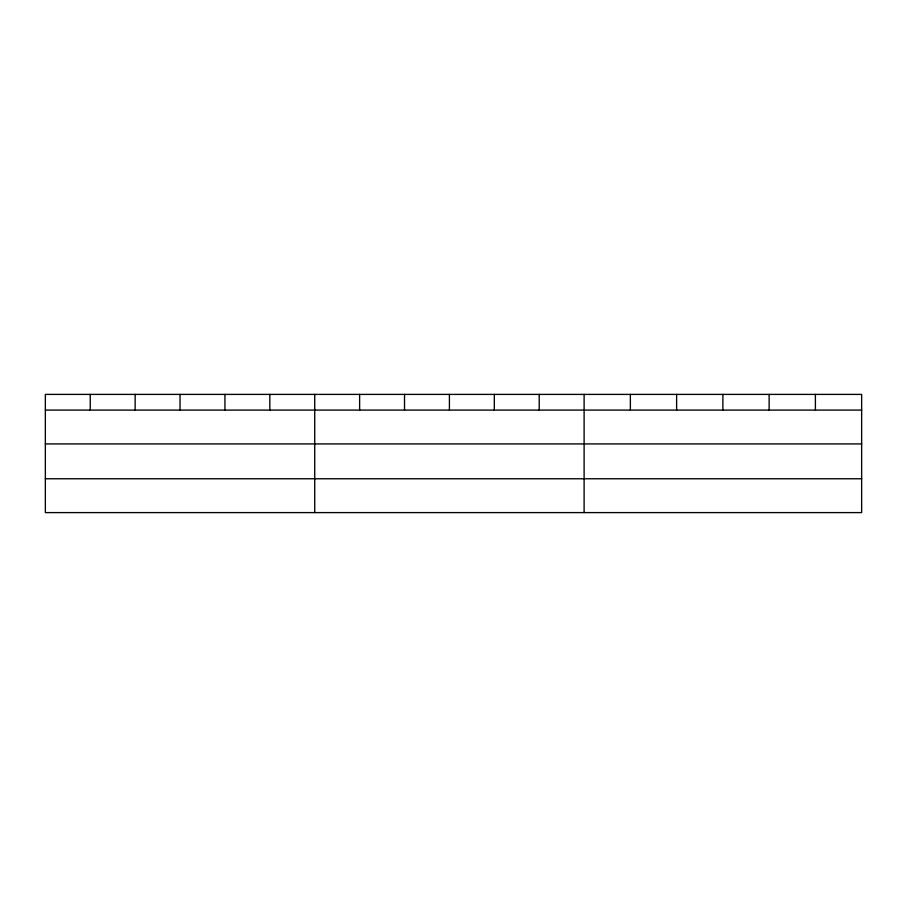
<?xml version="1.0" encoding="UTF-8"?>
<svg xmlns="http://www.w3.org/2000/svg" width="907" height="907" viewBox="0 0 907 907"><rect width="100%" height="100%" fill="white"/><g stroke="black" fill="none" stroke-linecap="round" stroke-linejoin="round"><path stroke-width="1.36" d="M861.65 443.92L861.65 394.398L45.35 394.398L45.35 512.602L861.65 512.602L861.65 443.92L45.35 443.92M45.35 410.089L861.65 410.089M45.35 478.771L861.65 478.771M815.393 394.398L815.393 410.089M769.136 394.398L769.136 410.089M722.879 394.398L722.879 410.089M676.622 394.398L676.622 410.089M630.365 394.398L630.365 410.089M584.108 394.398L584.108 512.602M539.212 394.398L539.212 410.089M494.315 394.398L494.315 410.089M449.418 394.398L449.418 410.089M404.522 394.398L404.522 410.089M359.625 394.398L359.625 410.089M314.729 394.398L314.729 512.602M269.832 394.398L269.832 410.089M224.936 394.398L224.936 410.089M180.04 394.398L180.04 410.089M135.143 394.398L135.143 410.089M90.246 394.398L90.246 410.089"/></g></svg>
